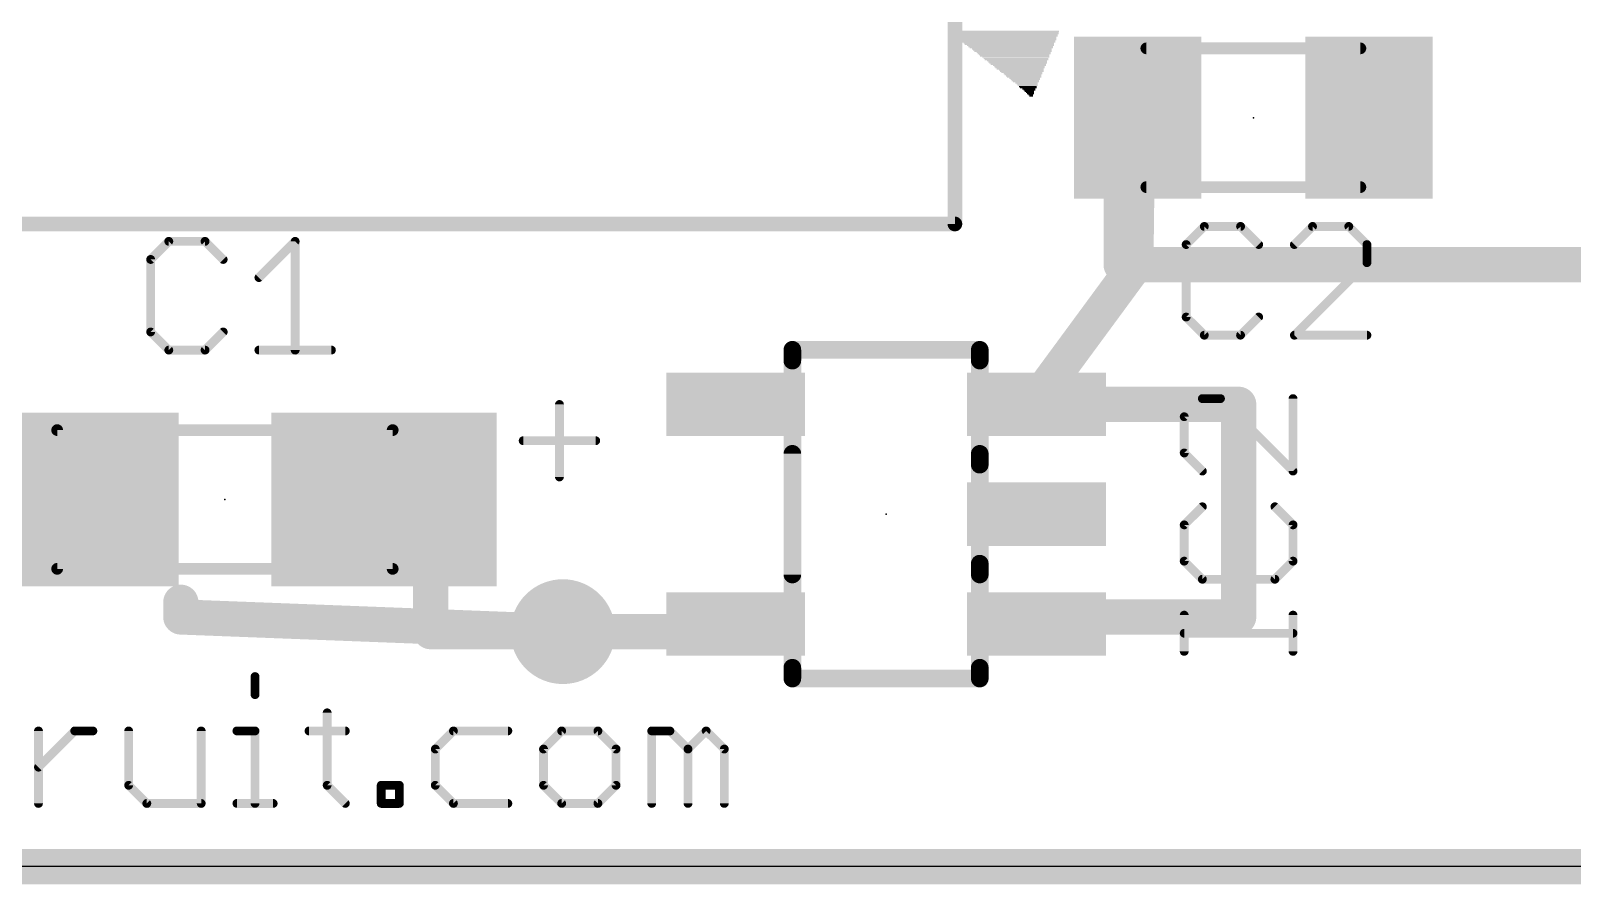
# Model space of a CAD drawing. Extents: x -4.9 to 32, y -0.2 to 25.6.
# Drawn here: x 7.72 to 21.04, y -0.15 to 7.23 of the extents above; entities that cross this region are included whole.
import ezdxf

# ---------------------------------------------------------------- set-up
doc = ezdxf.new("R2010")
doc.units = 0
for name, color, linetype in [('1', 12, 'CONTINUOUS'), ('16', 132, 'CONTINUOUS'), ('18', 110, 'CONTINUOUS'), ('20', 53, 'CONTINUOUS'), ('200', 40, 'CONTINUOUS'), ('21', 253, 'CONTINUOUS'), ('23', 53, 'CONTINUOUS'), ('25', 253, 'CONTINUOUS'), ('51', 253, 'CONTINUOUS')]:
    doc.layers.add(name, color=color, linetype=linetype)

# ---------------------------------------------------------------- blocks, each defined once
blk = doc.blocks.new('RECT')
blk.add_solid([(-0.5, -0.5), (0.5, -0.5), (-0.5, 0.5), (0.5, 0.5)])
blk = doc.blocks.new('ROUNDV')
at = {"const_width": 0.5}
blk.add_lwpolyline([(0, -0.25, 1), (0, 0.25, 1), (0, -0.25)], format="xyb", dxfattribs=at)

msp = doc.modelspace()

# ---------------------------------------------------------------- linework, layer by layer
at = {"layer": '1', "const_width": 0.3048}
for points in [[(17.272, 6.477), (17.145, 6.35)], [(17.288, 6.477), (17.272, 6.477)], [(17.272, 5.207), (17.288, 6.477)], [(17.145, 5.207), (17.145, 6.35)], [(16.383, 3.998), (17.272, 5.207)], [(17.272, 5.207), (17.145, 5.207)], [(17.272, 5.207), (27.051, 5.207)], [(16.413, 3.998), (16.383, 3.998)], [(18.161, 3.998), (16.413, 3.998)], [(18.161, 2.159), (18.161, 3.998)], [(11.176, 3.175), (10.773, 3.175)], [(11.176, 2.032), (11.176, 3.175)], [(16.51, 2.098), (16.51, 2.159)], [(16.51, 2.159), (18.161, 2.159)], [(12.319, 2.032), (11.176, 2.032)], [(12.319, 2.032), (12.35, 2.032)], [(12.319, 2.032), (13.747, 2.032)], [(13.747, 2.032), (13.813, 2.098)], [(16.413, 2.098), (16.51, 2.098)], [(-0.127, 0), (31.75, 0)]]:
    msp.add_lwpolyline(points, dxfattribs=at)
at = {"layer": '1', "const_width": 0.1524}
for points in [[(17.272, 6.5532, 1), (17.272, 6.4008)], [(17.3642, 6.476, 1), (17.2118, 6.478)], [(17.3259, 6.4231, 1), (17.2181, 6.5309)], [(17.288, 6.4008, 1), (17.288, 6.5532)], [(17.2212, 6.35, 1), (17.0688, 6.35)], [(17.0911, 6.4039, 1), (17.1989, 6.2961)], [(17.145, 5.2832, 1), (17.145, 5.1308)], [(17.272, 5.2832, 1), (17.272, 5.1308)], [(17.3334, 5.1619, 1), (17.2106, 5.2521)], [(17.272, 5.1308, 1), (17.272, 5.2832)], [(17.0688, 5.207, 1), (17.2212, 5.207)], [(17.1958, 5.208, 1), (17.3482, 5.206)], [(16.383, 4.0742, 1), (16.383, 3.9218)], [(16.413, 4.0742, 1), (16.413, 3.9218)], [(16.413, 3.9218, 1), (16.413, 4.0742)], [(18.2372, 3.998, 1), (18.0848, 3.998)], [(18.161, 3.9218, 1), (18.161, 4.0742)], [(16.3216, 4.0431, 1), (16.4444, 3.9529)], [(10.773, 3.2512, 1), (10.773, 3.0988)], [(11.2522, 3.175, 1), (11.0998, 3.175)], [(11.176, 3.0988, 1), (11.176, 3.2512)], [(16.5862, 2.159, 1), (16.4338, 2.159)], [(16.51, 2.2352, 1), (16.51, 2.0828)], [(18.161, 2.0828, 1), (18.161, 2.2352)], [(11.176, 2.1082, 1), (11.176, 1.9558)], [(12.319, 2.1082, 1), (12.319, 1.9558)], [(12.319, 2.1082, 1), (12.319, 1.9558)], [(12.319, 1.9558, 1), (12.319, 2.1082)], [(12.35, 1.9558, 1), (12.35, 2.1082)], [(13.6931, 2.0859, 1), (13.8009, 1.9781)], [(13.747, 1.9558, 1), (13.747, 2.1082)], [(13.8669, 2.0441, 1), (13.7591, 2.1519)], [(16.413, 2.1742, 1), (16.413, 2.0218)], [(16.4338, 2.098, 1), (16.5862, 2.098)], [(16.51, 2.0218, 1), (16.51, 2.1742)], [(18.0848, 2.159, 1), (18.2372, 2.159)], [(11.0998, 2.032, 1), (11.2522, 2.032)]]:
    msp.add_lwpolyline(points, format="xyb", dxfattribs=at)
at = {"layer": '16', "const_width": 0.3048}
for points in [[(9.017, 2.286), (9.017, 2.159)], [(9.017, 2.159), (12.319, 2.032)], [(0, 0), (30.099, 0)]]:
    msp.add_lwpolyline(points, dxfattribs=at)
at = {"layer": '16', "const_width": 0.1524}
for points in [[(9.0932, 2.286, 1), (8.9408, 2.286)], [(9.0199, 2.2351, 1), (9.0141, 2.0829)], [(8.9408, 2.159, 1), (9.0932, 2.159)], [(12.3161, 1.9559, 1), (12.3219, 2.1081)]]:
    msp.add_lwpolyline(points, format="xyb", dxfattribs=at)
at = {"layer": '20'}
msp.add_line((29.845, 0), (1.905, 0), dxfattribs=at)
at = {"layer": '21'}
for points, const_width in [([(15.708, 5.558), (15.708, 19.558)], 0.127), ([(0.608, 5.558), (15.708, 5.558)], 0.127), ([(14.303, 4.47), (15.923, 4.47)], 0.1524), ([(14.303, 4.376), (14.303, 4.47)], 0.1524), ([(15.923, 4.47), (15.923, 4.376)], 0.1524), ([(12.2896, 3.9969), (12.2896, 3.3699)], 0.0762), ([(11.9761, 3.6834), (12.6032, 3.6834)], 0.0762), ([(14.303, 2.526), (14.303, 3.57)], 0.1524), ([(15.923, 3.57), (15.923, 3.476)], 0.1524), ([(15.923, 2.62), (15.923, 2.526)], 0.1524), ([(14.303, 1.626), (14.303, 1.72)], 0.1524), ([(15.923, 1.72), (15.923, 1.626)], 0.1524), ([(9.6582, 1.6435), (9.6582, 1.4867)], 0.0762), ([(15.923, 1.626), (14.303, 1.626)], 0.1524), ([(10.2819, 1.3299), (10.2819, 0.7029)], 0.0762), ([(7.7863, 0.5461), (7.7863, 1.1732)], 0.0762), ([(7.7863, 0.8596), (8.0999, 1.1732)], 0.0762), ([(8.0999, 1.1732), (8.2566, 1.1732)], 0.0762), ([(8.5659, 1.1732), (8.5659, 0.7029)], 0.0762), ([(9.193, 0.5461), (9.193, 1.1732)], 0.0762), ([(9.5015, 1.1732), (9.6582, 1.1732)], 0.0762), ([(9.6582, 1.1732), (9.6582, 0.5461)], 0.0762), ([(10.1251, 1.1732), (10.4387, 1.1732)], 0.0762), ([(11.3733, 1.1732), (11.2166, 1.0164)], 0.0762), ([(11.8436, 1.1732), (11.3733, 1.1732)], 0.0762), ([(12.3089, 1.1732), (12.1521, 1.0164)], 0.0762), ([(12.6224, 1.1732), (12.3089, 1.1732)], 0.0762), ([(12.7792, 1.0164), (12.6224, 1.1732)], 0.0762), ([(13.0876, 0.5461), (13.0876, 1.1732)], 0.0762), ([(13.0876, 1.1732), (13.2444, 1.1732)], 0.0762), ([(13.2444, 1.1732), (13.4011, 1.0164)], 0.0762), ([(13.4011, 1.0164), (13.5579, 1.1732)], 0.0762), ([(13.5579, 1.1732), (13.7147, 1.0164)], 0.0762), ([(11.2166, 1.0164), (11.2166, 0.7029)], 0.0762), ([(12.1521, 1.0164), (12.1521, 0.7029)], 0.0762), ([(12.7792, 0.7029), (12.7792, 1.0164)], 0.0762), ([(13.4011, 1.0164), (13.4011, 0.5461)], 0.0762), ([(13.7147, 1.0164), (13.7147, 0.5461)], 0.0762), ([(8.5659, 0.7029), (8.7227, 0.5461)], 0.0762), ([(10.2819, 0.7029), (10.4387, 0.5461)], 0.0762), ([(10.7488, 0.5461), (10.7488, 0.7029)], 0.0762), ([(10.7488, 0.7029), (10.9056, 0.7029)], 0.0762), ([(10.9056, 0.7029), (10.9056, 0.5461)], 0.0762), ([(11.2166, 0.7029), (11.3733, 0.5461)], 0.0762), ([(12.1521, 0.7029), (12.3089, 0.5461)], 0.0762), ([(12.6224, 0.5461), (12.7792, 0.7029)], 0.0762), ([(8.7227, 0.5461), (9.193, 0.5461)], 0.0762), ([(9.5015, 0.5461), (9.815, 0.5461)], 0.0762), ([(10.9056, 0.5461), (10.7488, 0.5461)], 0.0762), ([(11.3733, 0.5461), (11.8436, 0.5461)], 0.0762), ([(12.3089, 0.5461), (12.6224, 0.5461)], 0.0762)]:
    msp.add_lwpolyline(points, dxfattribs=dict(at, const_width=const_width))
for points, const_width in [([(15.708, 5.5263, 1), (15.708, 5.5897)], 0.0635), ([(15.6762, 5.558, 1), (15.7398, 5.558)], 0.0635), ([(14.303, 4.5081, 1), (14.303, 4.4319)], 0.0762), ([(14.3411, 4.47, 1), (14.2649, 4.47)], 0.0762), ([(15.9611, 4.47, 1), (15.8849, 4.47)], 0.0762), ([(15.923, 4.4319, 1), (15.923, 4.5081)], 0.0762), ([(14.2649, 4.376, 1), (14.3411, 4.376)], 0.0762), ([(15.8849, 4.376, 1), (15.9611, 4.376)], 0.0762), ([(12.3087, 3.9969, 1), (12.2706, 3.9969)], 0.0381), ([(11.9761, 3.7025, 1), (11.9761, 3.6644)], 0.0381), ([(12.6032, 3.6644, 1), (12.6032, 3.7025)], 0.0381), ([(14.3411, 3.57, 1), (14.2649, 3.57)], 0.0762), ([(15.9611, 3.57, 1), (15.8849, 3.57)], 0.0762), ([(15.8849, 3.476, 1), (15.9611, 3.476)], 0.0762), ([(12.2706, 3.3699, 1), (12.3087, 3.3699)], 0.0381), ([(15.9611, 2.62, 1), (15.8849, 2.62)], 0.0762), ([(14.2649, 2.526, 1), (14.3411, 2.526)], 0.0762), ([(15.8849, 2.526, 1), (15.9611, 2.526)], 0.0762), ([(14.3411, 1.72, 1), (14.2649, 1.72)], 0.0762), ([(15.9611, 1.72, 1), (15.8849, 1.72)], 0.0762), ([(9.6773, 1.6435, 1), (9.6392, 1.6435)], 0.0381), ([(14.303, 1.6641, 1), (14.303, 1.5879)], 0.0762), ([(14.2649, 1.626, 1), (14.3411, 1.626)], 0.0762), ([(15.8849, 1.626, 1), (15.9611, 1.626)], 0.0762), ([(15.923, 1.5879, 1), (15.923, 1.6641)], 0.0762), ([(9.6392, 1.4867, 1), (9.6773, 1.4867)], 0.0381), ([(10.3009, 1.3299, 1), (10.2628, 1.3299)], 0.0381), ([(7.8054, 1.1732, 1), (7.7673, 1.1732)], 0.0381), ([(8.0999, 1.1922, 1), (8.0999, 1.1541)], 0.0381), ([(8.1133, 1.1597, 1), (8.0864, 1.1866)], 0.0381), ([(8.2566, 1.1541, 1), (8.2566, 1.1922)], 0.0381), ([(8.585, 1.1732, 1), (8.5469, 1.1732)], 0.0381), ([(9.212, 1.1732, 1), (9.1739, 1.1732)], 0.0381), ([(9.5015, 1.1922, 1), (9.5015, 1.1541)], 0.0381), ([(9.6773, 1.1732, 1), (9.6392, 1.1732)], 0.0381), ([(9.6582, 1.1541, 1), (9.6582, 1.1922)], 0.0381), ([(10.1251, 1.1922, 1), (10.1251, 1.1541)], 0.0381), ([(10.4387, 1.1541, 1), (10.4387, 1.1922)], 0.0381), ([(11.3733, 1.1922, 1), (11.3733, 1.1541)], 0.0381), ([(11.3868, 1.1597, 1), (11.3599, 1.1866)], 0.0381), ([(11.8436, 1.1541, 1), (11.8436, 1.1922)], 0.0381), ([(12.3089, 1.1922, 1), (12.3089, 1.1541)], 0.0381), ([(12.3223, 1.1597, 1), (12.2954, 1.1866)], 0.0381), ([(12.6359, 1.1866, 1), (12.6089, 1.1597)], 0.0381), ([(12.6224, 1.1541, 1), (12.6224, 1.1922)], 0.0381), ([(13.1067, 1.1732, 1), (13.0686, 1.1732)], 0.0381), ([(13.0876, 1.1922, 1), (13.0876, 1.1541)], 0.0381), ([(13.2578, 1.1866, 1), (13.2309, 1.1597)], 0.0381), ([(13.2444, 1.1541, 1), (13.2444, 1.1922)], 0.0381), ([(13.5714, 1.1866, 1), (13.5444, 1.1597)], 0.0381), ([(13.5714, 1.1597, 1), (13.5444, 1.1866)], 0.0381), ([(11.2356, 1.0164, 1), (11.1975, 1.0164)], 0.0381), ([(11.2031, 1.0299, 1), (11.23, 1.0029)], 0.0381), ([(12.1711, 1.0164, 1), (12.133, 1.0164)], 0.0381), ([(12.1386, 1.0299, 1), (12.1656, 1.0029)], 0.0381), ([(12.7982, 1.0164, 1), (12.7601, 1.0164)], 0.0381), ([(12.7657, 1.0029, 1), (12.7926, 1.0299)], 0.0381), ([(13.4202, 1.0164, 1), (13.3821, 1.0164)], 0.0381), ([(13.3877, 1.0299, 1), (13.4146, 1.0029)], 0.0381), ([(13.3877, 1.0029, 1), (13.4146, 1.0299)], 0.0381), ([(13.7337, 1.0164, 1), (13.6956, 1.0164)], 0.0381), ([(13.7012, 1.0029, 1), (13.7281, 1.0299)], 0.0381), ([(7.7729, 0.8731, 1), (7.7998, 0.8462)], 0.0381), ([(8.5794, 0.7163, 1), (8.5525, 0.6894)], 0.0381), ([(8.5469, 0.7029, 1), (8.585, 0.7029)], 0.0381), ([(10.2954, 0.7163, 1), (10.2684, 0.6894)], 0.0381), ([(10.2628, 0.7029, 1), (10.3009, 0.7029)], 0.0381), ([(10.7679, 0.7029, 1), (10.7298, 0.7029)], 0.0381), ([(10.7488, 0.7219, 1), (10.7488, 0.6838)], 0.0381), ([(10.9246, 0.7029, 1), (10.8865, 0.7029)], 0.0381), ([(10.9056, 0.6838, 1), (10.9056, 0.7219)], 0.0381), ([(11.1975, 0.7029, 1), (11.2356, 0.7029)], 0.0381), ([(11.23, 0.7163, 1), (11.2031, 0.6894)], 0.0381), ([(12.133, 0.7029, 1), (12.1711, 0.7029)], 0.0381), ([(12.1656, 0.7163, 1), (12.1386, 0.6894)], 0.0381), ([(12.7601, 0.7029, 1), (12.7982, 0.7029)], 0.0381), ([(12.7926, 0.6894, 1), (12.7657, 0.7163)], 0.0381), ([(7.7673, 0.5461, 1), (7.8054, 0.5461)], 0.0381), ([(8.7227, 0.5652, 1), (8.7227, 0.5271)], 0.0381), ([(8.7092, 0.5326, 1), (8.7362, 0.5596)], 0.0381), ([(9.1739, 0.5461, 1), (9.212, 0.5461)], 0.0381), ([(9.193, 0.5271, 1), (9.193, 0.5652)], 0.0381), ([(9.5015, 0.5652, 1), (9.5015, 0.5271)], 0.0381), ([(9.6392, 0.5461, 1), (9.6773, 0.5461)], 0.0381), ([(9.815, 0.5271, 1), (9.815, 0.5652)], 0.0381), ([(10.4252, 0.5326, 1), (10.4521, 0.5596)], 0.0381), ([(10.7488, 0.5652, 1), (10.7488, 0.5271)], 0.0381), ([(10.7298, 0.5461, 1), (10.7679, 0.5461)], 0.0381), ([(10.8865, 0.5461, 1), (10.9246, 0.5461)], 0.0381), ([(10.9056, 0.5271, 1), (10.9056, 0.5652)], 0.0381), ([(11.3733, 0.5652, 1), (11.3733, 0.5271)], 0.0381), ([(11.3599, 0.5326, 1), (11.3868, 0.5596)], 0.0381), ([(11.8436, 0.5271, 1), (11.8436, 0.5652)], 0.0381), ([(12.3089, 0.5652, 1), (12.3089, 0.5271)], 0.0381), ([(12.2954, 0.5326, 1), (12.3223, 0.5596)], 0.0381), ([(12.6089, 0.5596, 1), (12.6359, 0.5326)], 0.0381), ([(12.6224, 0.5271, 1), (12.6224, 0.5652)], 0.0381), ([(13.0686, 0.5461, 1), (13.1067, 0.5461)], 0.0381), ([(13.3821, 0.5461, 1), (13.4202, 0.5461)], 0.0381), ([(13.6956, 0.5461, 1), (13.7337, 0.5461)], 0.0381)]:
    msp.add_lwpolyline(points, format="xyb", dxfattribs=dict(at, const_width=const_width))
at = {"layer": '23'}
for p in [(18.288, 6.477), (9.398, 3.175), (15.113, 3.048)]:
    msp.add_point(p, dxfattribs=at)
at = {"layer": '25', "const_width": 0.0762}
for points in [[(17.8639, 5.5367), (17.7071, 5.3799)], [(18.1774, 5.5367), (17.8639, 5.5367)], [(18.3342, 5.3799), (18.1774, 5.5367)], [(18.7994, 5.5367), (18.6426, 5.3799)], [(19.1129, 5.5367), (18.7994, 5.5367)], [(19.2697, 5.3799), (19.1129, 5.5367)], [(8.9129, 5.4077), (8.7561, 5.2509)], [(9.2264, 5.4077), (8.9129, 5.4077)], [(9.3832, 5.2509), (9.2264, 5.4077)], [(9.6916, 5.0942), (10.0052, 5.4077)], [(10.0052, 5.4077), (10.0052, 4.4671)], [(17.7071, 5.3799), (17.7071, 4.7529)], [(19.2697, 5.2232), (19.2697, 5.3799)], [(8.7561, 5.2509), (8.7561, 4.6239)], [(18.6426, 4.5961), (19.2697, 5.2232)], [(17.7071, 4.7529), (17.8639, 4.5961)], [(18.1774, 4.5961), (18.3342, 4.7529)], [(8.7561, 4.6239), (8.9129, 4.4671)], [(9.2264, 4.4671), (9.3832, 4.6239)], [(17.8639, 4.5961), (18.1774, 4.5961)], [(19.2697, 4.5961), (18.6426, 4.5961)], [(8.9129, 4.4671), (9.2264, 4.4671)], [(9.6916, 4.4671), (10.3187, 4.4671)], [(17.8471, 4.0476), (17.6903, 3.8909)], [(18.0038, 4.0476), (17.8471, 4.0476)], [(18.6309, 3.4206), (18.0038, 4.0476)], [(18.6309, 4.0476), (18.6309, 3.4206)], [(17.6903, 3.8909), (17.6903, 3.5773)], [(17.6903, 3.5773), (17.8471, 3.4206)], [(17.8471, 3.1121), (17.6903, 2.9554)], [(18.6309, 2.9554), (18.4741, 3.1121)], [(17.6903, 2.9554), (17.6903, 2.6418)], [(18.6309, 2.6418), (18.6309, 2.9554)], [(17.6903, 2.6418), (17.8471, 2.4851)], [(18.4741, 2.4851), (18.6309, 2.6418)], [(17.8471, 2.4851), (18.4741, 2.4851)], [(17.6903, 1.8614), (17.6903, 2.1749)], [(18.6309, 1.8614), (18.6309, 2.1749)], [(18.6309, 2.0181), (17.6903, 2.0181)]]:
    msp.add_lwpolyline(points, dxfattribs=at)
at = {"layer": '25', "const_width": 0.0381}
for points in [[(17.8639, 5.5558, 1), (17.8639, 5.5177)], [(17.8773, 5.5232, 1), (17.8504, 5.5502)], [(18.1909, 5.5502, 1), (18.1639, 5.5232)], [(18.1774, 5.5177, 1), (18.1774, 5.5558)], [(18.7994, 5.5558, 1), (18.7994, 5.5177)], [(18.8129, 5.5232, 1), (18.7859, 5.5502)], [(19.1264, 5.5502, 1), (19.0994, 5.5232)], [(19.1129, 5.5177, 1), (19.1129, 5.5558)], [(8.9129, 5.4268, 1), (8.9129, 5.3887)], [(8.9263, 5.3942, 1), (8.8994, 5.4212)], [(9.2399, 5.4212, 1), (9.2129, 5.3942)], [(9.2264, 5.3887, 1), (9.2264, 5.4268)], [(10.0242, 5.4077, 1), (9.9861, 5.4077)], [(10.0186, 5.3942, 1), (9.9917, 5.4212)], [(17.7262, 5.3799, 1), (17.6881, 5.3799)], [(17.6936, 5.3934, 1), (17.7206, 5.3665)], [(18.3207, 5.3665, 1), (18.3476, 5.3934)], [(18.6291, 5.3934, 1), (18.6561, 5.3665)], [(19.2887, 5.3799, 1), (19.2506, 5.3799)], [(19.2562, 5.3665, 1), (19.2832, 5.3934)], [(8.7752, 5.2509, 1), (8.737, 5.2509)], [(8.7426, 5.2644, 1), (8.7696, 5.2375)], [(9.3697, 5.2375, 1), (9.3966, 5.2644)], [(19.2506, 5.2232, 1), (19.2887, 5.2232)], [(19.2832, 5.2097, 1), (19.2562, 5.2366)], [(9.6781, 5.1076, 1), (9.7051, 5.0807)], [(17.7206, 4.7663, 1), (17.6936, 4.7394)], [(17.6881, 4.7529, 1), (17.7262, 4.7529)], [(18.3476, 4.7394, 1), (18.3207, 4.7663)], [(8.7696, 4.6373, 1), (8.7426, 4.6104)], [(8.737, 4.6239, 1), (8.7752, 4.6239)], [(9.3966, 4.6104, 1), (9.3697, 4.6373)], [(17.8639, 4.6151, 1), (17.8639, 4.577)], [(17.8504, 4.5826, 1), (17.8773, 4.6096)], [(18.1639, 4.6096, 1), (18.1909, 4.5826)], [(18.1774, 4.577, 1), (18.1774, 4.6151)], [(18.6426, 4.6151, 1), (18.6426, 4.577)], [(18.6291, 4.6096, 1), (18.6561, 4.5826)], [(19.2697, 4.577, 1), (19.2697, 4.6151)], [(8.9129, 4.4862, 1), (8.9129, 4.4481)], [(8.8994, 4.4536, 1), (8.9263, 4.4806)], [(9.2129, 4.4806, 1), (9.2399, 4.4536)], [(9.2264, 4.4481, 1), (9.2264, 4.4862)], [(9.6916, 4.4862, 1), (9.6916, 4.4481)], [(9.9861, 4.4671, 1), (10.0242, 4.4671)], [(10.3187, 4.4481, 1), (10.3187, 4.4862)], [(17.8471, 4.0667, 1), (17.8471, 4.0286)], [(17.8605, 4.0342, 1), (17.8336, 4.0611)], [(18.0173, 4.0611, 1), (17.9904, 4.0342)], [(18.0038, 4.0286, 1), (18.0038, 4.0667)], [(18.65, 4.0476, 1), (18.6119, 4.0476)], [(17.7093, 3.8909, 1), (17.6712, 3.8909)], [(17.6768, 3.9043, 1), (17.7038, 3.8774)], [(17.7038, 3.5908, 1), (17.6768, 3.5639)], [(17.6712, 3.5773, 1), (17.7093, 3.5773)], [(17.8336, 3.4071, 1), (17.8605, 3.434)], [(18.6119, 3.4206, 1), (18.65, 3.4206)], [(18.6174, 3.4071, 1), (18.6444, 3.434)], [(17.8605, 3.0987, 1), (17.8336, 3.1256)], [(18.4876, 3.1256, 1), (18.4607, 3.0987)], [(17.7093, 2.9554, 1), (17.6712, 2.9554)], [(17.6768, 2.9688, 1), (17.7038, 2.9419)], [(18.65, 2.9554, 1), (18.6119, 2.9554)], [(18.6174, 2.9419, 1), (18.6444, 2.9688)], [(17.7038, 2.6553, 1), (17.6768, 2.6284)], [(18.6444, 2.6284, 1), (18.6174, 2.6553)], [(17.6712, 2.6418, 1), (17.7093, 2.6418)], [(18.6119, 2.6418, 1), (18.65, 2.6418)], [(17.8471, 2.5041, 1), (17.8471, 2.466)], [(17.8336, 2.4716, 1), (17.8605, 2.4985)], [(18.4607, 2.4985, 1), (18.4876, 2.4716)], [(18.4741, 2.466, 1), (18.4741, 2.5041)], [(17.7093, 2.1749, 1), (17.6712, 2.1749)], [(18.65, 2.1749, 1), (18.6119, 2.1749)], [(17.6903, 2.0372, 1), (17.6903, 1.9991)], [(18.6309, 1.9991, 1), (18.6309, 2.0372)], [(17.6712, 1.8614, 1), (17.7093, 1.8614)], [(18.6119, 1.8614, 1), (18.65, 1.8614)]]:
    msp.add_lwpolyline(points, format="xyb", dxfattribs=at)
at = {"layer": '51'}
for points, const_width in [([(17.363, 7.077), (19.213, 7.077)], 0.1016), ([(19.213, 5.877), (17.363, 5.877)], 0.1016), ([(14.303, 1.626), (14.303, 4.47)], 0.1524), ([(15.923, 4.47), (15.923, 1.626)], 0.1524), ([(7.948, 3.775), (10.848, 3.775)], 0.1016), ([(7.948, 2.575), (7.948, 3.775)], 0.1016), ([(10.848, 3.775), (10.848, 2.575)], 0.1016), ([(10.848, 2.575), (7.948, 2.575)], 0.1016)]:
    msp.add_lwpolyline(points, dxfattribs=dict(at, const_width=const_width))
for points, const_width in [([(17.363, 7.1024, 1), (17.363, 7.0516)], 0.0508), ([(19.213, 7.0516, 1), (19.213, 7.1024)], 0.0508), ([(17.363, 5.9024, 1), (17.363, 5.8516)], 0.0508), ([(19.213, 5.8516, 1), (19.213, 5.9024)], 0.0508), ([(14.3411, 4.47, 1), (14.2649, 4.47)], 0.0762), ([(15.9611, 4.47, 1), (15.8849, 4.47)], 0.0762), ([(7.948, 3.8004, 1), (7.948, 3.7496)], 0.0508), ([(7.9734, 3.775, 1), (7.9226, 3.775)], 0.0508), ([(10.8734, 3.775, 1), (10.8226, 3.775)], 0.0508), ([(10.848, 3.7496, 1), (10.848, 3.8004)], 0.0508), ([(7.948, 2.6004, 1), (7.948, 2.5496)], 0.0508), ([(7.9226, 2.575, 1), (7.9734, 2.575)], 0.0508), ([(10.8226, 2.575, 1), (10.8734, 2.575)], 0.0508), ([(10.848, 2.5496, 1), (10.848, 2.6004)], 0.0508), ([(14.2649, 1.626, 1), (14.3411, 1.626)], 0.0762), ([(15.8849, 1.626, 1), (15.9611, 1.626)], 0.0762)]:
    msp.add_lwpolyline(points, format="xyb", dxfattribs=dict(at, const_width=const_width))

# ---------------------------------------------------------------- block references
at = {"layer": '1'}
for p, xscale, yscale in [((17.288, 6.477), 1.1, 1.4), ((19.288, 6.477), 1.1, 1.4), ((8.023, 3.175), 1.95, 1.5), ((10.773, 3.175), 1.95, 1.5)]:
    msp.add_blockref('RECT', p, dxfattribs=dict(at, xscale=xscale, yscale=yscale))
at = {"layer": '1', "xscale": 0.55, "yscale": 1.2, "rotation": 90}
for p in [(13.813, 3.998), (16.413, 3.998), (16.413, 3.048), (13.813, 2.098), (16.413, 2.098)]:
    msp.add_blockref('RECT', p, dxfattribs=at)
at = {"layer": '18', "xscale": 0.9064, "yscale": 0.9064}
msp.add_blockref('ROUNDV', (12.319, 2.032), dxfattribs=at)
msp.add_blockref('ROUNDV', (12.319, 2.032), dxfattribs=at)
at = {"layer": '200'}
for p, xscale, yscale in [((16.129, 7.2237), 0.955, 0.01), ((16.1391, 7.2136), 0.9346, 0.0102), ((16.1442, 7.2034), 0.9244, 0.0102), ((16.1442, 7.1932), 0.9042, 0.01), ((16.1493, 7.1831), 0.894, 0.0102), ((16.1544, 7.1729), 0.8636, 0.01), ((16.1595, 7.1628), 0.8534, 0.0102), ((16.1645, 7.1526), 0.8432, 0.0102), ((16.1697, 7.1424), 0.8128, 0.01), ((16.1747, 7.1323), 0.8026, 0.0102), ((16.1747, 7.1221), 0.7822, 0.01), ((16.1798, 7.112), 0.7722, 0.0102), ((16.19, 7.1018), 0.7518, 0.0102), ((16.1899, 7.0916), 0.7314, 0.01), ((16.195, 7.0815), 0.7212, 0.0102), ((16.2001, 7.0713), 0.6908, 0.01), ((16.2052, 7.0612), 0.6806, 0.0102), ((16.2103, 7.051), 0.6706, 0.0102), ((16.2153, 7.0408), 0.64, 0.01), ((16.2204, 7.0307), 0.6298, 0.0102), ((16.2205, 7.0205), 0.6096, 0.01), ((16.2255, 7.0104), 0.5994, 0.0102), ((16.2357, 7.0002), 0.5792, 0.0102), ((16.2357, 6.99), 0.5588, 0.01), ((16.2408, 6.9799), 0.5486, 0.0102), ((16.2458, 6.9697), 0.518, 0.01), ((16.2509, 6.9596), 0.508, 0.0102), ((16.256, 6.9494), 0.4978, 0.0102), ((16.256, 6.9392), 0.4774, 0.01), ((16.2662, 6.9291), 0.4572, 0.0102), ((16.2661, 6.9189), 0.4368, 0.01), ((16.2712, 6.9088), 0.4266, 0.0102), ((16.2713, 6.8986), 0.4064, 0.0102), ((16.2814, 6.8884), 0.386, 0.01), ((16.2865, 6.8783), 0.376, 0.0102), ((16.2865, 6.8681), 0.3556, 0.01), ((16.2966, 6.858), 0.3352, 0.0102), ((16.2966, 6.8478), 0.3148, 0.0102), ((16.3017, 6.8376), 0.3048, 0.01), ((16.3068, 6.8275), 0.2946, 0.0102), ((16.3119, 6.8173), 0.2642, 0.01), ((16.317, 6.8072), 0.254, 0.0102), ((16.3169, 6.797), 0.2336, 0.0102), ((16.322, 6.7868), 0.2234, 0.01), ((16.3271, 6.7767), 0.193, 0.0102), ((16.3322, 6.7665), 0.1828, 0.01), ((16.3373, 6.7564), 0.1728, 0.0102), ((16.3373, 6.7462), 0.1524, 0.0102), ((16.3424, 6.736), 0.1422, 0.01), ((16.3474, 6.7259), 0.1116, 0.0102), ((16.3525, 6.7157), 0.1016, 0.01), ((16.3525, 6.7056), 0.0812, 0.0102), ((16.3576, 6.6954), 0.071, 0.0102), ((16.3627, 6.6852), 0.061, 0.01), ((16.3627, 6.6751), 0.0406, 0.0102), ((16.3677, 6.6649), 0.0304, 0.01)]:
    msp.add_blockref('RECT', p, dxfattribs=dict(at, xscale=xscale, yscale=yscale))
at = {"layer": '51'}
for p, xscale, yscale in [((17.538, 6.477), 0.5, 1.3), ((19.038, 6.477), 0.5, 1.3), ((7.8605, 3.175), 0.125, 1.2), ((10.348, 3.175), 0.3, 1.25), ((10.9355, 3.175), 0.125, 1.2)]:
    msp.add_blockref('RECT', p, dxfattribs=dict(at, xscale=xscale, yscale=yscale))
at = {"layer": '51', "xscale": 0.5, "yscale": 0.65, "rotation": 90}
for p in [(13.938, 3.998), (16.288, 3.998), (16.288, 3.048), (13.938, 2.098), (16.288, 2.098)]:
    msp.add_blockref('RECT', p, dxfattribs=at)

doc.saveas('drawing.dxf')
